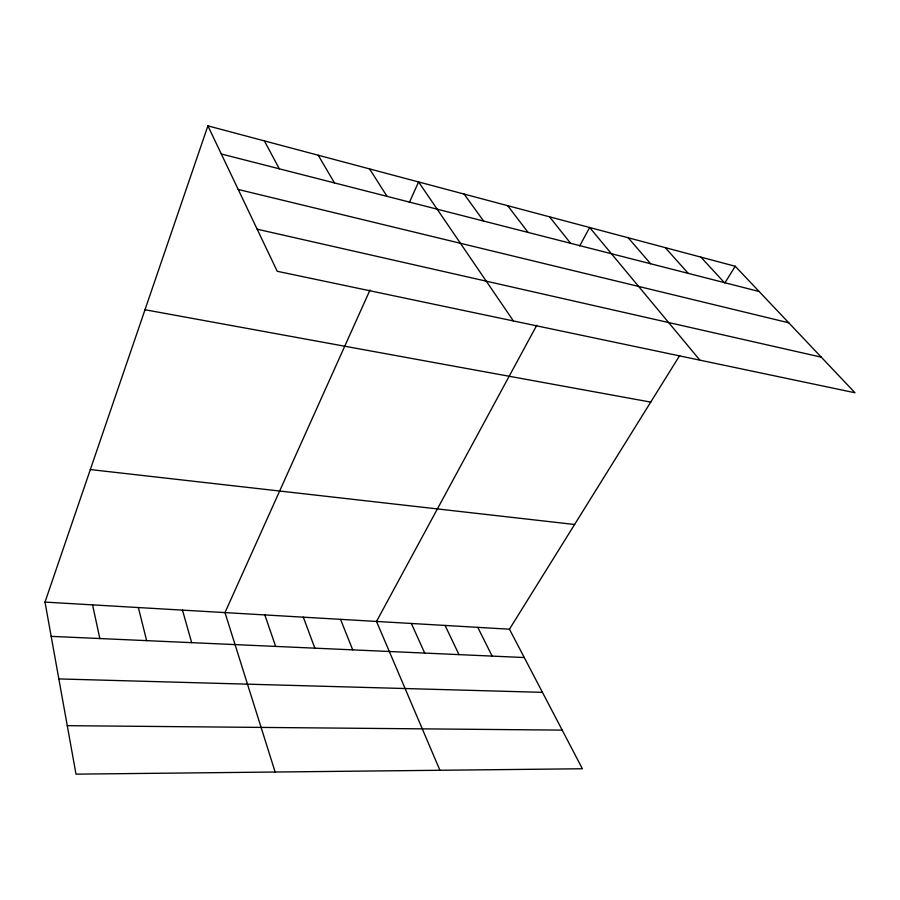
<?xml version="1.0" encoding="UTF-8"?>
<svg xmlns="http://www.w3.org/2000/svg" width="900" height="900" viewBox="0 0 900 900"><rect width="100%" height="100%" fill="white"/><g stroke="black" fill="none" stroke-linecap="round" stroke-linejoin="round"><path stroke-width="1.35" d="M45 602.1L509.456 629.201L582.39 768.758L76.005 774.146L45 602.1L207.9 125.854L735.232 266.265L855 392.771L277.222 271.282L207.9 125.854M370.012 289.98L224.989 612.607L275.141 772.031M409.365 202.455L418.579 181.946L513.405 320.94M536.749 325.282L376.515 621.439L439.92 770.276M579.69 245.914L589.646 227.498L699.885 360.157M509.456 629.201L679.68 355.567M724.86 282.949L735.232 266.265M67.275 725.67L562.196 730.114M58.849 678.926L542.452 692.347M51.176 636.367L524.261 657.54M90.337 469.553L574.594 524.486M145.001 309.746L650.722 402.109M257.175 229.208L821.295 357.165M238.23 189.472L788.76 322.796M221.299 153.979L759.116 291.499M700.909 257.13L724.354 282.611M665.258 247.635L688.219 273.364M628.2 237.769L650.61 263.745M549.517 216.821L570.634 243.304M507.701 205.684L528.064 232.414M464.096 194.074L483.604 221.04M369.551 168.896L387.034 196.357M318.218 155.227L334.485 182.914M264.386 140.895L279.304 168.806M477.776 627.345L492.142 656.1M445.084 625.444L458.978 654.615M411.356 623.475L424.721 653.085M340.526 619.346L352.721 649.867M303.311 617.175L314.854 648.169M264.825 614.925L275.659 646.414M182.475 610.121L191.678 642.656M138.364 607.545L146.644 640.643M92.565 604.879L99.844 638.55"/></g></svg>
